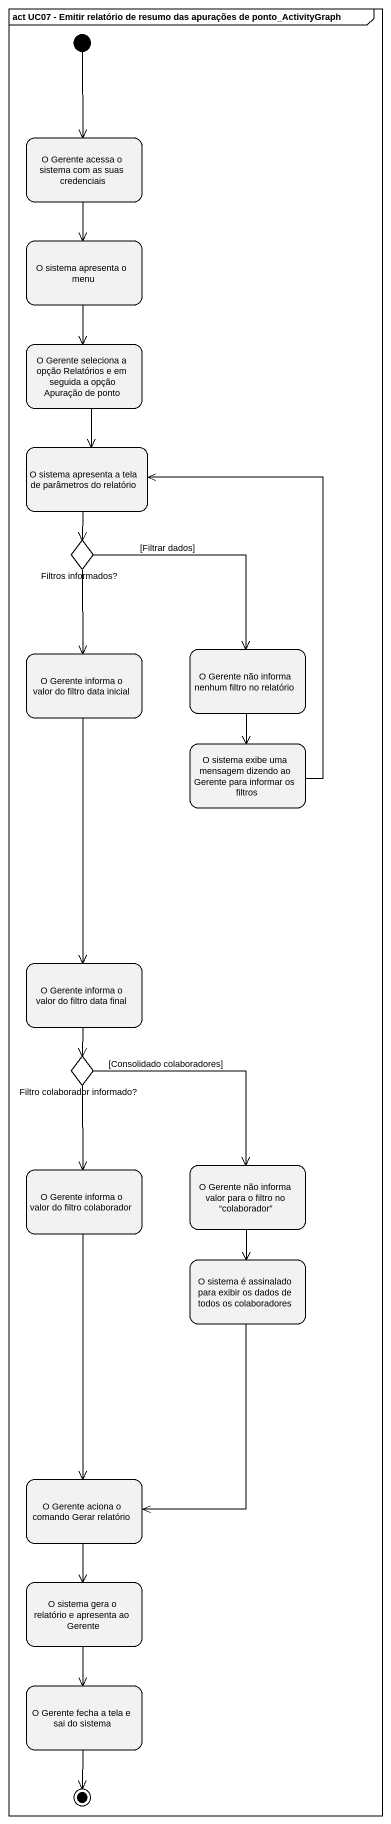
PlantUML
@startuml
mainframe act UC07 - Emitir relatório de resumo das apurações de ponto_ActivityGraph
hide empty description
state "O Gerente acessa o sistema com as suas credenciais" as O_Gerente_acessa_o_sistema
state "O sistema apresenta o menu" as O_sistema_apresenta_o_menu
state "O Gerente seleciona a opção Relatórios e em seguida a opção Apuração de ponto" as O_Gerente_seleciona_a_opção
state "O sistema apresenta a tela de parâmetros do relatório" as O_sistema_apresenta_a_tela
state "Filtros informados?" as Filtros_informados <<choice>>
state "O Gerente informa o valor do filtro data inicial" as O_Gerente_informa_o_valor
state "O Gerente não informa nenhum filtro no relatório" as O_Gerente_não_informa
state "O sistema exibe uma mensagem dizendo ao Gerente para informar os filtros" as O_sistema_exibe_uma
state "O Gerente informa o valor do filtro data final" as O_Gerente_informa_o_valor_2
state "Filtro colaborador informado?" as Filtro_colaborador_informado <<choice>>
state "O Gerente não informa valor para o filtro no “colaborador”" as O_Gerente_não_informa_valor
state "O Gerente informa o valor do filtro colaborador" as O_Gerente_informa_o_valor_3
state "O sistema é assinalado para exibir os dados de todos os colaboradores" as O_sistema_é_assinalado_para
state "O Gerente aciona o comando Gerar relatório" as O_Gerente_aciona_o_comando
state "O sistema gera o relatório e apresenta ao Gerente" as O_sistema_gera_o_relatório
state "O Gerente fecha a tela e sai do sistema" as O_Gerente_fecha_a_tela_e
[*] --> O_Gerente_acessa_o_sistema
O_Gerente_acessa_o_sistema --> O_sistema_apresenta_o_menu
O_sistema_apresenta_o_menu --> O_Gerente_seleciona_a_opção
O_Gerente_seleciona_a_opção --> O_sistema_apresenta_a_tela
O_sistema_apresenta_a_tela --> Filtros_informados
Filtros_informados --> O_Gerente_informa_o_valor
Filtros_informados --> O_Gerente_não_informa : [Filtrar dados]
O_Gerente_informa_o_valor --> O_Gerente_informa_o_valor_2
O_Gerente_não_informa --> O_sistema_exibe_uma
O_sistema_exibe_uma -up-> O_sistema_apresenta_a_tela
O_Gerente_informa_o_valor_2 --> Filtro_colaborador_informado
Filtro_colaborador_informado --> O_Gerente_não_informa_valor : [Consolidado colaboradores]
Filtro_colaborador_informado --> O_Gerente_informa_o_valor_3
O_Gerente_não_informa_valor --> O_sistema_é_assinalado_para
O_Gerente_informa_o_valor_3 --> O_Gerente_aciona_o_comando
O_sistema_é_assinalado_para --> O_Gerente_aciona_o_comando
O_Gerente_aciona_o_comando --> O_sistema_gera_o_relatório
O_sistema_gera_o_relatório --> O_Gerente_fecha_a_tela_e
O_Gerente_fecha_a_tela_e --> [*]
@enduml
